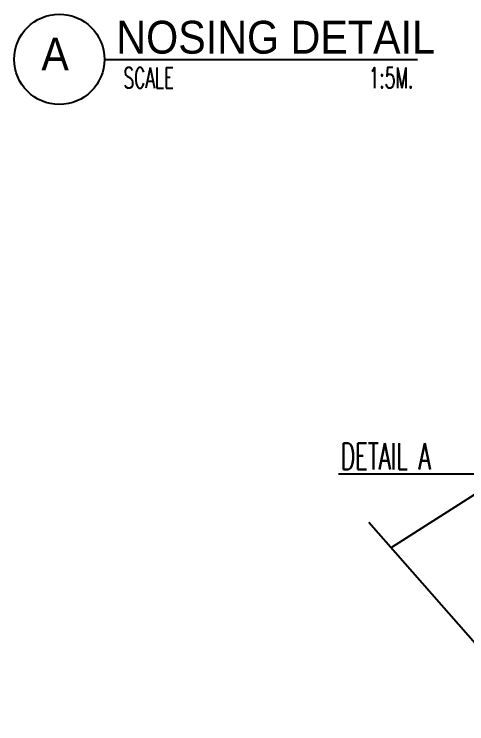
# Model space of a CAD drawing. Extents: x 418021.3 to 418070.1, y 43443.2 to 43479.4.
# Drawn here: x 418023.71 to 418027.16, y 43445.33 to 43450.73 of the extents above; entities that cross this region are included whole.
import ezdxf
from ezdxf.enums import TextEntityAlignment as Align

# ---------------------------------------------------------------- set-up
doc = ezdxf.new("R2010")
doc.units = 0
doc.header["$MEASUREMENT"] = 0
for name, color, linetype in [('DIM', 4, 'CONTINUOUS'), ('ST-NO', 7, 'CONTINUOUS'), ('STEPS', 7, 'CONTINUOUS'), ('TXT', 2, 'CONTINUOUS'), ('TXT1', 2, 'CONTINUOUS'), ('TXT2', 6, 'CONTINUOUS')]:
    doc.layers.add(name, color=color, linetype=linetype)
doc.styles.add('ROMANS', font='ROMANS.shx', dxfattribs={"width": 0.6})
doc.styles.add('TTXT', font='swisse.ttf', dxfattribs={"width": 0.6})

msp = doc.modelspace()

# ---------------------------------------------------------------- linework, layer by layer
at = {"layer": 'DIM', "color": 6}
msp.add_line((418027.9371, 43447.2281), (418026.1813, 43447.2281), dxfattribs=at)
at = {"layer": 'STEPS'}
msp.add_line((418026.412, 43446.8636), (418027.757, 43445.3279), dxfattribs=at)
at = {"layer": 'TXT'}
msp.add_line((418030.6403, 43449.2579), (418026.5825, 43446.669), dxfattribs=at)
at = {"layer": 'TXT2'}
msp.add_line((418024.3972, 43450.3865), (418026.7819, 43450.3865), dxfattribs=at)
msp.add_circle((418024.0534, 43450.3865), 0.3438, dxfattribs=at)

# ---------------------------------------------------------------- texts
at = {"layer": 'ST-NO', "color": 2, "style": 'ROMANS', "width": 0.6}
for s, p in [('SCALE', (418024.7347, 43450.2465)), ('1:5M.', (418026.5807, 43450.2465))]:
    msp.add_text(s, height=0.1575, dxfattribs=at).set_placement(p, align=Align.MIDDLE)
at = {"layer": 'TXT', "color": 6, "style": 'ROMANS', "width": 0.6}
msp.add_text('DETAIL A', height=0.2, dxfattribs=at).set_placement((418026.1987, 43447.2644))
at = {"layer": 'TXT1', "color": 6, "style": 'TTXT', "width": 0.9}
for s, p in [('NOSING DETAIL', (418024.4878, 43450.4299)), ('A', (418023.9167, 43450.3016))]:
    msp.add_text(s, height=0.25, dxfattribs=at).set_placement(p)

doc.saveas('drawing.dxf')
